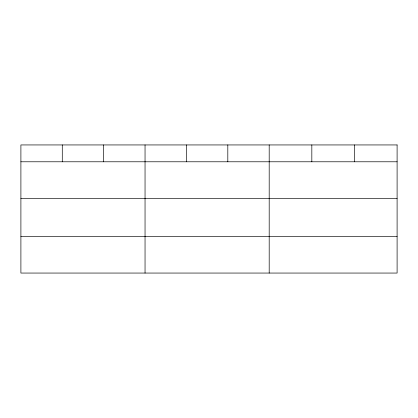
<?xml version="1.0" encoding="UTF-8"?>
<svg xmlns="http://www.w3.org/2000/svg" width="418" height="418" viewBox="0 0 418 418"><rect width="100%" height="100%" fill="white"/><g stroke="black" fill="none" stroke-linecap="round" stroke-linejoin="round"><path stroke-width="0.63" d="M20.9 161.782L397.1 161.782M20.9 198.503L397.1 198.503M20.9 236.337L397.1 236.337M354.464 144.941L354.464 161.782M311.828 144.941L311.828 161.782M269.192 144.941L269.192 273.058M227.81 144.941L227.81 161.782M186.428 144.941L186.428 161.782M145.046 144.941L145.046 273.058M103.664 144.941L103.664 161.782M62.282 144.941L62.282 161.782M397.1 144.941L20.9 144.941L20.9 273.058L397.1 273.058L397.1 144.941"/></g></svg>
